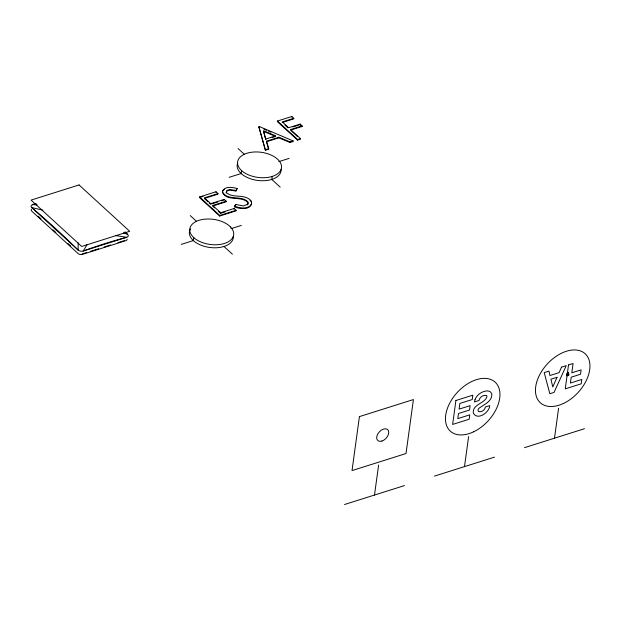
<?xml version="1.0" encoding="UTF-8"?>
<svg xmlns="http://www.w3.org/2000/svg" width="621" height="621" viewBox="0 0 621 621"><rect width="100%" height="100%" fill="white"/><g stroke="black" fill="none" stroke-linecap="round" stroke-linejoin="round"><path stroke-width="0.93" d="M226.137 193.007L226.844 191.082L229.654 190.119L235.964 191.02L237.144 188.536C232.572 187.247 225.671 185.943 222.667 190.709L222.473 192.541C227.232 201.794 241.041 195.545 247.655 202.26A5.853 3.346 7.8 0 1 247.313 204.946M78.199 242.772L78.114 250.038A3.687 2.111 7.8 0 0 83.222 251.024A493.353 311.765 -47.5 0 1 126.723 237.284A3.687 2.111 7.8 0 0 127.608 234.404A882.689 461.457 72.5 0 0 125 231.827M193.783 237.571L193.372 240.568L181.332 244.371M214.618 207.88L212.638 206.063L226.106 201.809L226.191 201.212L212.716 205.466L220.657 212.731L234.133 208.477L236.112 210.286L236.027 210.884L219.679 216.046L199.473 197.556L199.558 196.958L216.023 191.757L218.002 193.566L217.917 194.163L204.325 198.456L207.841 201.678M218.002 193.566L204.41 197.858L210.736 203.657L210.659 204.255L209.246 202.966M215.937 192.355L216.023 191.757M219.679 216.046L219.764 215.448L199.558 196.958M225.066 211.916L220.571 213.329L220.657 212.731M210.736 203.657L224.212 199.395L224.134 200.001L221.433 200.847M235.964 191.02L237.144 188.536M234.047 209.075L234.133 208.477M236.05 190.422L229.739 189.514L226.929 190.484L226.223 192.409C231.827 198.06 241.553 194.474 248.237 198.51A8.888 5.084 7.8 0 1 251.559 201.864C252.211 210.418 239.52 209.246 234.373 206.777L235.864 204.464L243.308 205.962L247.399 204.34A5.853 3.346 7.8 0 0 247.74 201.662C241.127 194.94 227.317 201.196 222.551 191.943M235.864 204.464L234.373 206.777M241.577 170.527L241.165 173.523L229.133 177.327M266.541 141.161L268.714 148.66L268.629 149.257L265.431 150.274L258.879 126.894L259.586 126.668L293.182 140.928L293.104 141.534L289.999 142.512L278.837 137.854L266.456 141.759L266.541 141.161L278.914 137.249L290.085 141.906L293.182 140.928M259.586 126.668L258.794 127.491M265.904 138.964L275.724 135.859L263.514 130.713L265.819 139.562L263.7 132.226M265.431 150.274L258.879 126.894M282.198 122.531L293.717 118.898L293.803 118.293L291.823 116.484L277.432 121.033L277.346 121.631L297.552 140.121L300.424 139.22L300.51 138.615L290.589 129.541L302.116 125.9L302.031 126.498L290.512 130.138L290.589 129.541M272.2 176.442A22.139 12.668 7.8 0 1 242.376 171.256L240.785 169.797A22.139 12.668 7.8 0 1 246.886 153.263A22.139 12.668 7.8 0 1 276.71 158.448L278.301 159.907A22.139 12.668 7.8 0 1 272.2 176.442L271.788 179.438L280.226 187.162M278.837 137.854L278.914 137.249M291.746 117.082L291.823 116.484M289.999 142.512L290.085 141.906M297.552 140.121L297.638 139.523L277.432 121.033M293.803 118.293L282.283 121.933L288.61 127.732L300.137 124.091L300.052 124.689L302.031 126.498M374.502 495.038L378.608 465.051M464.492 466.619L468.607 436.633M554.491 438.193L558.597 408.207M567.322 375.713L567.757 372.561M567.773 375.565L568.207 372.421M568.223 375.426L568.657 372.282L567.307 372.709L566.872 375.852L568.673 375.286L568.859 373.935L567.058 374.502M251.544 204.037C248.167 209.774 239.652 208.105 234.451 206.172M87.173 244.495L83.222 251.024L126.723 237.284L115.871 235.623M222.582 191.315L224.523 189.211M35.312 203.82L32.595 204.682A3.687 2.111 7.8 0 0 31.702 207.554L78.114 250.038A882.689 461.457 72.5 0 0 31.702 207.554L42.888 210.17M292.965 126.932L299.167 124.968M272.068 137.59L274.754 136.744M265.509 149.669L268.714 148.66M297.638 139.523L300.51 138.615M278.813 161.631L289.13 158.378M199.473 197.556L203.137 196.399M211.551 203.967L217.847 201.988M82.073 253.973L86.668 252.522M90.348 251.358L98.623 248.749M104.134 247.003L110.569 244.969M117.92 242.648L124.355 240.614M219.764 215.448L236.112 210.286M231.012 228.675L241.328 225.423M567.245 373.151L568.595 372.732M567.183 373.601L568.533 373.174M567.12 374.052L568.471 373.625M566.996 374.952L568.797 374.385M566.934 375.402L568.735 374.836M344.508 504.516L404.504 485.568M434.498 476.09L494.495 457.141M524.489 447.663L584.485 428.715M37.19 204.814L32.595 204.682A493.353 311.765 -47.5 0 1 36.142 203.385M123.362 232.836L127.608 234.404L125.473 232.448M263.428 131.31L275.646 136.457M263.925 129.145L266.572 130.27M268.342 131.023L270.997 132.149M300.137 124.091L302.116 125.9M285.016 125.108L287.826 127.685M291.218 130.79L297.591 136.62M238.037 148.543L244.364 154.334M224.212 199.395L226.191 201.212M218.592 211.513L220.571 213.329M190.236 215.588L196.562 221.379M223.995 246.483L232.433 254.206M38.106 216.224L40.947 218.825M53.033 229.886L55.874 232.487M67.961 243.548L70.81 246.149M266.704 142.597L268.629 149.257M251.482 202.462L251.66 203.541M31.485 209.331A3.128 1.793 7.8 0 0 31.764 211.156L78.083 253.547A3.128 1.793 7.8 0 0 82.414 254.385L125.776 240.684A3.128 1.793 7.8 0 0 127.088 239.17M281.111 169.261A22.139 12.668 7.8 0 1 266.914 180.486A22.139 12.668 7.8 0 1 241.965 174.253L240.374 172.793A22.139 12.668 7.8 0 1 237.579 163.3M250.022 200.397A8.888 5.084 7.8 0 1 250.931 201.414M233.31 236.306A22.139 12.668 7.8 0 1 219.12 247.531A22.139 12.668 7.8 0 1 194.163 241.297L192.572 239.838A22.139 12.668 7.8 0 1 190.515 228.862M359.419 416.613L352.022 470.586L406.018 453.532L413.415 399.551L359.419 416.613M455.907 400.506L452.631 424.438L469.165 419.214L469.771 414.836L457.793 418.624L458.492 413.493L469.523 410.015L470.12 405.637L459.098 409.123L459.874 403.433L472.224 399.536L472.829 395.158L455.907 400.506M568.518 364.931L565.242 388.862L581.209 383.825L581.807 379.447L570.404 383.048L571.204 377.18L580.519 374.238L581.116 369.868L571.809 372.81L573.082 363.495L568.518 364.931M475.011 399.676L474.444 401.919L479.008 400.483C479.575 397.238 483.169 394.715 486.39 395.507L487.011 396.182C485.707 403.541 472.045 403.883 473.334 413.19C477.541 420.797 489.387 412.476 489.767 405.614L485.397 406.988C484.978 409.961 481.71 412.422 478.76 411.576L478.17 410.947A2.399 1.514 -47.5 0 1 479.195 408.137C484.124 404.38 492.368 401.399 491.832 393.893C489.798 388.676 482.618 391.346 479.35 393.885A8.694 5.496 -47.5 0 0 475.003 399.676M561.493 367.151L559.11 372.631L549.981 375.511L548.948 371.117L544.198 372.616L549.849 393.73L554.033 392.41L566.243 365.653L561.493 367.151M557.014 377.281L552.775 386.984L550.936 379.206L557.014 377.281M79.061 184.949L31.066 200.109L81.7 246.459L129.696 231.299L79.061 184.949M230.5 226.952L228.908 225.493A22.139 12.668 7.8 0 0 199.085 220.308A22.139 12.668 7.8 0 0 192.984 236.842L194.575 238.301A22.139 12.668 7.8 0 0 224.398 243.479A22.139 12.668 7.8 0 0 230.5 226.952M381.899 441.065A7.382 4.665 -47.5 0 0 388.327 430.431A7.382 4.665 -47.5 0 0 377.933 433.714A7.382 4.665 -47.5 0 0 381.899 441.065M563.558 403.409A33.216 20.99 -47.5 0 0 585.859 354.451A33.216 20.99 -47.5 0 0 538.686 376.807A33.216 20.99 -47.5 0 0 563.558 403.409M473.567 431.828A33.216 20.99 -47.5 0 0 495.868 382.87A33.216 20.99 -47.5 0 0 448.696 405.226A33.216 20.99 -47.5 0 0 473.567 431.828"/></g></svg>
